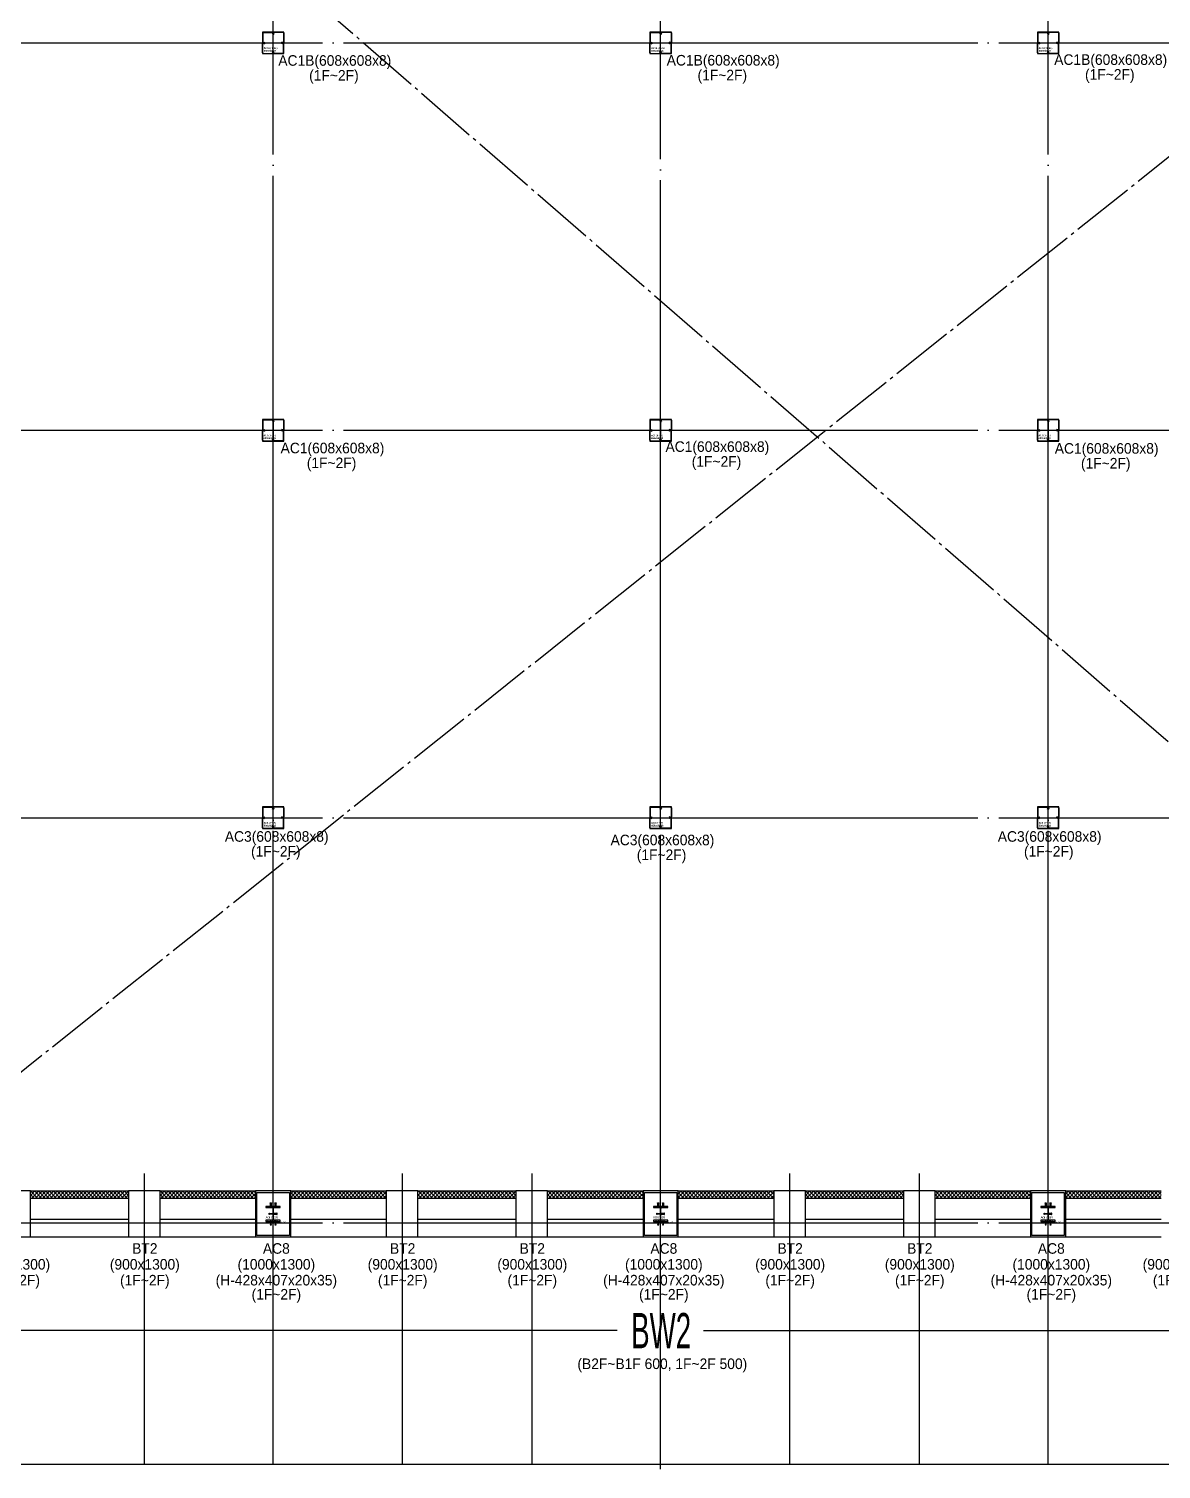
# Model space of a CAD drawing. Header units: millimetres. Extents: x -47382 to 204618, y -51045 to 127155.
# Drawn here: x 84064 to 116210, y -129 to 40771 of the extents above; entities that cross this region are included whole.
import ezdxf
from ezdxf.enums import TextEntityAlignment as Align

# ---------------------------------------------------------------- set-up
doc = ezdxf.new("R2010")
doc.units = ezdxf.units.MM
doc.header["$LTSCALE"] = 300
doc.header["$MEASUREMENT"] = 0
doc.linetypes.add('CEN', pattern=[62, 60, -1, 0, -1])
doc.linetypes.add('STD_SHAFT', pattern=[7.3, 6, -0.5, 0.3, -0.5])
doc.layers.get('0').update_dxf_attribs({"linetype": 'CONTINUOUS'})
doc.layers.get('Defpoints').update_dxf_attribs({"color": 153, "linetype": 'CONTINUOUS'})
for name, color, linetype in [('A-CEN', 1, 'CEN'), ('A-FLOR-OPEN-BELO', 6, 'STD_SHAFT'), ('A-ST-AXIS-CEN', 252, 'CEN'), ('A-ST-COL', 2, 'CONTINUOUS'), ('A-ST-CONC', 2, 'CONTINUOUS'), ('A-WALL-MASN', 3, 'CONTINUOUS'), ('Bound', 9, 'CONTINUOUS'), ('블럭', 5, 'CONTINUOUS')]:
    doc.layers.add(name, color=color, linetype=linetype)
doc.layers.add('Defpoint', color=161, linetype='CONTINUOUS', plot=False)
doc.styles.add('ksm', font='')
doc.styles.add('SH_대대리576', font='NanumGothicBold.ttf')
doc.styles.add('돋움', font='')
doc.styles.get('ksm').set_extended_font_data('Dotum')
doc.styles.get('돋움').set_extended_font_data('Dotum')

# ---------------------------------------------------------------- blocks, each defined once
blk = doc.blocks.new('AC1 (1~2f)')
at = {"layer": 'A-ST-COL'}
for p, q in [((0, 588), (0, 324)), ((8, 588), (8, 324)), ((20, 608), (284, 608)), ((20, 600), (284, 600)), ((295, 584), (282, 553)), ((290, 550), (282, 553)), ((303, 581), (290, 550)), ((305, 581), (318, 550)), ((313, 584), (326, 553)), ((318, 550), (326, 553)), ((588, 608), (324, 608)), ((588, 600), (324, 600)), ((600, 588), (600, 324)), ((608, 588), (608, 324)), ((0, 20), (0, 284)), ((8, 20), (8, 284)), ((20, 8), (284, 8)), ((20, 0), (284, 0)), ((24, 313), (55, 326)), ((24, 295), (55, 282)), ((27, 305), (58, 318)), ((27, 303), (58, 290)), ((58, 318), (55, 326)), ((58, 290), (55, 282)), ((290, 58), (282, 55)), ((295, 24), (282, 55)), ((303, 27), (290, 58)), ((305, 27), (318, 58)), ((313, 24), (326, 55)), ((318, 58), (326, 55)), ((588, 8), (324, 8)), ((588, 0), (324, 0)), ((550, 318), (553, 326)), ((581, 305), (550, 318)), ((581, 303), (550, 290)), ((550, 290), (553, 282)), ((584, 313), (553, 326)), ((584, 295), (553, 282)), ((600, 20), (600, 284)), ((608, 20), (608, 284))]:
    blk.add_line(p, q, dxfattribs=at)
for centre, radius, start, end in [((20, 588), 20, 90, 180), ((20, 588), 12, 90, 180), ((284, 588), 20, 340, 90), ((284, 588), 12, 340, 90), ((324, 588), 20, 90, 200), ((324, 588), 12, 90, 200), ((588, 588), 20, 0, 90), ((588, 588), 12, 0, 90), ((20, 324), 20, 180, 290), ((20, 284), 20, 70, 180), ((20, 20), 20, 180, 270), ((20, 324), 12, 180, 290), ((20, 284), 12, 70, 180), ((20, 20), 12, 180, 270), ((284, 20), 20, 270, 20), ((284, 20), 12, 270, 20), ((324, 20), 20, 160, 270), ((324, 20), 12, 160, 270), ((588, 324), 20, 250, 0), ((588, 284), 20, 0, 110), ((588, 324), 12, 250, 0), ((588, 284), 12, 0, 110), ((588, 20), 20, 270, 0), ((588, 20), 12, 270, 0)]:
    blk.add_arc(centre, radius, start, end, dxfattribs=at)
at = {"layer": 'Bound', "color": 9, "linetype": 'Continuous'}
for p, q in [((608, 608), (0, 608)), ((0, 608), (0, 0)), ((608, 0), (608, 608)), ((0, 0), (608, 0))]:
    blk.add_line(p, q, dxfattribs=at)
at = {"layer": 'Defpoint'}
for p, q in [((304, 608), (304, 0)), ((0, 304), (608, 304))]:
    blk.add_line(p, q, dxfattribs=at)
at = {"layer": 'Defpoint', "linetype": 'Continuous', "style": 'SH_대대리576'}
for s, p in [('AC1 (1~2F)', (31, 159)), ('608x608x8', (31, 78))]:
    blk.add_text(s, height=50, dxfattribs=at).set_placement(p, align=Align.MIDDLE_LEFT)
blk = doc.blocks.new('AC1B(1~2f)')
at = {"layer": 'A-ST-COL'}
for p, q in [((20, 608), (20, 344)), ((28, 608), (28, 344)), ((40, 628), (304, 628)), ((40, 620), (304, 620)), ((315, 604), (302, 573)), ((310, 570), (302, 573)), ((323, 601), (310, 570)), ((325, 601), (338, 570)), ((333, 604), (346, 573)), ((338, 570), (346, 573)), ((608, 628), (344, 628)), ((608, 620), (344, 620)), ((620, 608), (620, 344)), ((628, 608), (628, 344)), ((20, 40), (20, 304)), ((28, 40), (28, 304)), ((40, 28), (304, 28)), ((40, 20), (304, 20)), ((44, 333), (75, 346)), ((44, 315), (75, 302)), ((47, 325), (78, 338)), ((47, 323), (78, 310)), ((78, 338), (75, 346)), ((78, 310), (75, 302)), ((310, 78), (302, 75)), ((315, 44), (302, 75)), ((323, 47), (310, 78)), ((325, 47), (338, 78)), ((333, 44), (346, 75)), ((338, 78), (346, 75)), ((608, 28), (344, 28)), ((608, 20), (344, 20)), ((570, 338), (573, 346)), ((601, 325), (570, 338)), ((601, 323), (570, 310)), ((570, 310), (573, 302)), ((604, 333), (573, 346)), ((604, 315), (573, 302)), ((620, 40), (620, 304)), ((628, 40), (628, 304))]:
    blk.add_line(p, q, dxfattribs=at)
for centre, radius, start, end in [((40, 608), 20, 90, 180), ((40, 608), 12, 90, 180), ((304, 608), 20, 340, 90), ((304, 608), 12, 340, 90), ((344, 608), 20, 90, 200), ((344, 608), 12, 90, 200), ((608, 608), 20, 0, 90), ((608, 608), 12, 0, 90), ((40, 344), 20, 180, 290), ((40, 304), 20, 70, 180), ((40, 40), 20, 180, 270), ((40, 344), 12, 180, 290), ((40, 304), 12, 70, 180), ((40, 40), 12, 180, 270), ((304, 40), 20, 270, 20), ((304, 40), 12, 270, 20), ((344, 40), 20, 160, 270), ((344, 40), 12, 160, 270), ((608, 344), 20, 250, 0), ((608, 304), 20, 0, 110), ((608, 344), 12, 250, 0), ((608, 304), 12, 0, 110), ((608, 40), 20, 270, 0), ((608, 40), 12, 270, 0)]:
    blk.add_arc(centre, radius, start, end, dxfattribs=at)
at = {"layer": 'Bound', "color": 9, "linetype": 'Continuous'}
for p, q in [((628, 628), (20, 628)), ((20, 628), (20, 20)), ((628, 20), (628, 628)), ((20, 20), (628, 20))]:
    blk.add_line(p, q, dxfattribs=at)
at = {"layer": 'Defpoint'}
for p, q in [((324, 0), (324, 648)), ((0, 324), (648, 324))]:
    blk.add_line(p, q, dxfattribs=at)
at = {"layer": 'Defpoint', "linetype": 'Continuous', "style": 'SH_대대리576'}
for s, p in [('AC1B (1~2F)', (59, 178)), ('608x608x8', (59, 97))]:
    blk.add_text(s, height=50, dxfattribs=at).set_placement(p, align=Align.MIDDLE_LEFT)
blk = doc.blocks.new('AC3(1~2f)')
at = {"layer": 'A-ST-COL'}
for p, q in [((20, 608), (20, 344)), ((28, 608), (28, 344)), ((40, 628), (304, 628)), ((40, 620), (304, 620)), ((315, 604), (302, 573)), ((310, 570), (302, 573)), ((323, 601), (310, 570)), ((325, 601), (338, 570)), ((333, 604), (346, 573)), ((338, 570), (346, 573)), ((608, 628), (344, 628)), ((608, 620), (344, 620)), ((620, 608), (620, 344)), ((628, 608), (628, 344)), ((20, 40), (20, 304)), ((28, 40), (28, 304)), ((40, 28), (304, 28)), ((40, 20), (304, 20)), ((44, 333), (75, 346)), ((44, 315), (75, 302)), ((47, 325), (78, 338)), ((47, 323), (78, 310)), ((78, 338), (75, 346)), ((78, 310), (75, 302)), ((310, 78), (302, 75)), ((315, 44), (302, 75)), ((323, 47), (310, 78)), ((325, 47), (338, 78)), ((333, 44), (346, 75)), ((338, 78), (346, 75)), ((608, 28), (344, 28)), ((608, 20), (344, 20)), ((570, 338), (573, 346)), ((601, 325), (570, 338)), ((601, 323), (570, 310)), ((570, 310), (573, 302)), ((604, 333), (573, 346)), ((604, 315), (573, 302)), ((620, 40), (620, 304)), ((628, 40), (628, 304))]:
    blk.add_line(p, q, dxfattribs=at)
for centre, radius, start, end in [((40, 608), 20, 90, 180), ((40, 608), 12, 90, 180), ((304, 608), 20, 340, 90), ((304, 608), 12, 340, 90), ((344, 608), 20, 90, 200), ((344, 608), 12, 90, 200), ((608, 608), 20, 0, 90), ((608, 608), 12, 0, 90), ((40, 344), 20, 180, 290), ((40, 304), 20, 70, 180), ((40, 40), 20, 180, 270), ((40, 344), 12, 180, 290), ((40, 304), 12, 70, 180), ((40, 40), 12, 180, 270), ((304, 40), 20, 270, 20), ((304, 40), 12, 270, 20), ((344, 40), 20, 160, 270), ((344, 40), 12, 160, 270), ((608, 344), 20, 250, 0), ((608, 304), 20, 0, 110), ((608, 344), 12, 250, 0), ((608, 304), 12, 0, 110), ((608, 40), 20, 270, 0), ((608, 40), 12, 270, 0)]:
    blk.add_arc(centre, radius, start, end, dxfattribs=at)
at = {"layer": 'Bound', "color": 9, "linetype": 'Continuous'}
for p, q in [((628, 628), (20, 628)), ((20, 628), (20, 20)), ((628, 20), (628, 628)), ((20, 20), (628, 20))]:
    blk.add_line(p, q, dxfattribs=at)
at = {"layer": 'Defpoint'}
for p, q in [((324, 0), (324, 648)), ((0, 324), (648, 324))]:
    blk.add_line(p, q, dxfattribs=at)
at = {"layer": 'Defpoint', "linetype": 'Continuous', "style": 'SH_대대리576'}
for s, p in [('AC3 (1~2F)', (59, 178)), ('608x608x8', (59, 97))]:
    blk.add_text(s, height=50, dxfattribs=at).set_placement(p, align=Align.MIDDLE_LEFT)
blk = doc.blocks.new('ACT 지상1층구조평면도')
for points in [[(138842, 57556), (137922, 57556), (137922, 58776), (138842, 58776)], [(149842, 57556), (148922, 57556), (148922, 58776), (149842, 58776)], [(160842, 57556), (159922, 57556), (159922, 58776), (160842, 58776)], [(138282, 58157), (138282, 58149), (138272, 58149), (138272, 58184), (138282, 58184), (138282, 58176), (138372, 58176), (138372, 58157)], [(138304, 58470), (138296, 58470), (138296, 58480), (138331, 58480), (138331, 58470), (138323, 58470), (138323, 58380), (138304, 58380)], [(138482, 58157), (138482, 58149), (138492, 58149), (138492, 58184), (138482, 58184), (138482, 58176), (138392, 58176), (138392, 58157)], [(138440, 58470), (138432, 58470), (138432, 58480), (138467, 58480), (138467, 58470), (138459, 58470), (138459, 58380), (138440, 58380)], [(149282, 58157), (149282, 58149), (149272, 58149), (149272, 58184), (149282, 58184), (149282, 58176), (149372, 58176), (149372, 58157)], [(149304, 58470), (149296, 58470), (149296, 58480), (149331, 58480), (149331, 58470), (149323, 58470), (149323, 58380), (149304, 58380)], [(149482, 58157), (149482, 58149), (149492, 58149), (149492, 58184), (149482, 58184), (149482, 58176), (149392, 58176), (149392, 58157)], [(149440, 58470), (149432, 58470), (149432, 58480), (149467, 58480), (149467, 58470), (149459, 58470), (149459, 58380), (149440, 58380)], [(160282, 58157), (160282, 58149), (160272, 58149), (160272, 58184), (160282, 58184), (160282, 58176), (160372, 58176), (160372, 58157)], [(160304, 58470), (160296, 58470), (160296, 58480), (160331, 58480), (160331, 58470), (160323, 58470), (160323, 58380), (160304, 58380)], [(160482, 58157), (160482, 58149), (160492, 58149), (160492, 58184), (160482, 58184), (160482, 58176), (160392, 58176), (160392, 58157)], [(160440, 58470), (160432, 58470), (160432, 58480), (160467, 58480), (160467, 58470), (160459, 58470), (160459, 58380), (160440, 58380)], [(138304, 57862), (138296, 57862), (138296, 57852), (138331, 57852), (138331, 57862), (138323, 57862), (138323, 57952), (138304, 57952)], [(138440, 57862), (138432, 57862), (138432, 57852), (138467, 57852), (138467, 57862), (138459, 57862), (138459, 57952), (138440, 57952)], [(149304, 57862), (149296, 57862), (149296, 57852), (149331, 57852), (149331, 57862), (149323, 57862), (149323, 57952), (149304, 57952)], [(149440, 57862), (149432, 57862), (149432, 57852), (149467, 57852), (149467, 57862), (149459, 57862), (149459, 57952), (149440, 57952)], [(160304, 57862), (160296, 57862), (160296, 57852), (160331, 57852), (160331, 57862), (160323, 57862), (160323, 57952), (160304, 57952)], [(160440, 57862), (160432, 57862), (160432, 57852), (160467, 57852), (160467, 57862), (160459, 57862), (160459, 57952), (160440, 57952)]]:
    blk.add_lwpolyline(points, close=True)
at = {"color": 2, "linetype": 'Continuous'}
for points in [[(138392, 58323, -0.414214), (138414, 58345), (138585, 58345), (138585, 58380), (138178, 58380), (138178, 58345), (138350, 58345, -0.414214), (138372, 58323), (138372, 58009, -0.414214), (138350, 57987), (138178, 57987), (138178, 57952), (138585, 57952), (138585, 57987), (138414, 57987, -0.414214), (138392, 58009)], [(149392, 58323, -0.414214), (149414, 58345), (149585, 58345), (149585, 58380), (149178, 58380), (149178, 58345), (149350, 58345, -0.414214), (149372, 58323), (149372, 58009, -0.414214), (149350, 57987), (149178, 57987), (149178, 57952), (149585, 57952), (149585, 57987), (149414, 57987, -0.414214), (149392, 58009)], [(160392, 58323, -0.414214), (160414, 58345), (160585, 58345), (160585, 58380), (160178, 58380), (160178, 58345), (160350, 58345, -0.414214), (160372, 58323), (160372, 58009, -0.414214), (160350, 57987), (160178, 57987), (160178, 57952), (160585, 57952), (160585, 57987), (160414, 57987, -0.414214), (160392, 58009)]]:
    blk.add_lwpolyline(points, format="xyb", close=True, dxfattribs=at)
at = {"layer": 'A-ST-COL'}
for p, q in [((137882, 58816), (137882, 57516)), ((138882, 57516), (138882, 58816)), ((148882, 58816), (148882, 57516)), ((149882, 57516), (149882, 58816)), ((159882, 58816), (159882, 57516)), ((160882, 57516), (160882, 58816)), ((137882, 57516), (138882, 57516)), ((148882, 57516), (149882, 57516)), ((159882, 57516), (160882, 57516))]:
    blk.add_line(p, q, dxfattribs=at)
for points in [[(130592, 57516), (131492, 57516), (131492, 58816), (130592, 58816)], [(134272, 57516), (135172, 57516), (135172, 58816), (134272, 58816)], [(137882, 57516), (138882, 57516), (138882, 58816), (137882, 58816)], [(137882, 57516), (138882, 57516), (138882, 58816), (137882, 58816)], [(141592, 57516), (142492, 57516), (142492, 58816), (141592, 58816)], [(145272, 57516), (146172, 57516), (146172, 58816), (145272, 58816)], [(148882, 57516), (149882, 57516), (149882, 58816), (148882, 58816)], [(148882, 57516), (149882, 57516), (149882, 58816), (148882, 58816)], [(152592, 57516), (153492, 57516), (153492, 58816), (152592, 58816)], [(156272, 57516), (157172, 57516), (157172, 58816), (156272, 58816)], [(159882, 57516), (160882, 57516), (160882, 58816), (159882, 58816)], [(159882, 57516), (160882, 57516), (160882, 58816), (159882, 58816)]]:
    blk.add_lwpolyline(points, close=True, dxfattribs=at)
at = {"layer": 'Defpoint'}
blk.add_lwpolyline([(189382, 51045), (47382, 51045), (47382, 150416), (189382, 150416)], close=True, dxfattribs=at)
for name, p in [('AC1B(1~2f)', (138058, 91092)), ('AC1B(1~2f)', (149058, 91092)), ('AC1B(1~2f)', (160058, 91092)), ('AC1 (1~2f)', (138078, 80112)), ('AC1 (1~2f)', (149078, 80112)), ('AC1 (1~2f)', (160078, 80112)), ('AC3(1~2f)', (138058, 69092)), ('AC3(1~2f)', (149058, 69092)), ('AC3(1~2f)', (160058, 69092))]:
    blk.add_blockref(name, p)
at = {"layer": 'Defpoint', "linetype": 'Continuous', "style": 'SH_대대리576'}
for s, p in [('AC8 (1~2F)', (138172, 58067)), ('AC8 (1~2F)', (149172, 58067)), ('AC8 (1~2F)', (160172, 58067)), ('1000x1300', (138172, 57990)), ('H-428x407x20x35', (138172, 57916)), ('1000x1300', (149172, 57990)), ('H-428x407x20x35', (149172, 57916)), ('1000x1300', (160172, 57990)), ('H-428x407x20x35', (160172, 57916))]:
    blk.add_text(s, height=50, dxfattribs=at).set_placement(p, align=Align.MIDDLE_LEFT)

msp = doc.modelspace()

# ---------------------------------------------------------------- hatches: boundary and pattern name
at = {"layer": '블럭', "transparency": 33554687}
h = msp.add_hatch(dxfattribs=at)
h.set_pattern_fill('ANSI37', color=256, scale=600)
h.set_pattern_definition([(45, (52410, -10800), (-53.03301, 53.03301), []), (135, (52410, -10800), (-53.03301, -53.03301), [])])
h.paths.add_polyline_path([(86890, 7771), (84110, 7771), (84110, 7571), (86890, 7571)])
h = msp.add_hatch(dxfattribs=at)
h.set_pattern_fill('ANSI37', color=256, scale=600)
h.set_pattern_definition([(45, (56090, -10800), (-53.03301, 53.03301), []), (135, (56090, -10800), (-53.03301, -53.03301), [])])
h.paths.add_polyline_path([(90500, 7771), (87790, 7771), (87790, 7571), (90500, 7571)])
h = msp.add_hatch(dxfattribs=at)
h.set_pattern_fill('ANSI37', color=256, scale=600)
h.set_pattern_definition([(45, (59750, -10800), (-53.03301, 53.03301), []), (135, (59750, -10800), (-53.03301, -53.03301), [])])
h.paths.add_polyline_path([(94210, 7771), (91500, 7771), (91500, 7571), (94210, 7571)])
h = msp.add_hatch(dxfattribs=at)
h.set_pattern_fill('ANSI37', color=256, scale=600)
h.set_pattern_definition([(45, (63410, -10800), (-53.03301, 53.03301), []), (135, (63410, -10800), (-53.03301, -53.03301), [])])
h.paths.add_polyline_path([(97890, 7771), (95110, 7771), (95110, 7571), (97890, 7571)])
h = msp.add_hatch(dxfattribs=at)
h.set_pattern_fill('ANSI37', color=256, scale=600)
h.set_pattern_definition([(45, (67090, -10800), (-53.03301, 53.03301), []), (135, (67090, -10800), (-53.03301, -53.03301), [])])
h.paths.add_polyline_path([(101500, 7771), (98790, 7771), (98790, 7571), (101500, 7571)])
h = msp.add_hatch(dxfattribs=at)
h.set_pattern_fill('ANSI37', color=256, scale=600)
h.set_pattern_definition([(45, (70750, -10800), (-53.03301, 53.03301), []), (135, (70750, -10800), (-53.03301, -53.03301), [])])
h.paths.add_polyline_path([(105210, 7771), (102500, 7771), (102500, 7571), (105210, 7571)])
h = msp.add_hatch(dxfattribs=at)
h.set_pattern_fill('ANSI37', color=256, scale=600)
h.set_pattern_definition([(45, (74410, -10800), (-53.03301, 53.03301), []), (135, (74410, -10800), (-53.03301, -53.03301), [])])
h.paths.add_polyline_path([(108890, 7771), (106110, 7771), (106110, 7571), (108890, 7571)])
h = msp.add_hatch(dxfattribs=at)
h.set_pattern_fill('ANSI37', color=256, scale=600)
h.set_pattern_definition([(45, (78090, -10800), (-53.03301, 53.03301), []), (135, (78090, -10800), (-53.03301, -53.03301), [])])
h.paths.add_polyline_path([(112500, 7771), (109790, 7771), (109790, 7571), (112500, 7571)])
h = msp.add_hatch(dxfattribs=at)
h.set_pattern_fill('ANSI37', color=256, scale=600)
h.set_pattern_definition([(45, (81750, -10800), (-53.03301, 53.03301), []), (135, (81750, -10800), (-53.03301, -53.03301), [])])
h.paths.add_polyline_path([(116210, 7771), (113500, 7771), (113500, 7571), (116210, 7571)])

# ---------------------------------------------------------------- linework, layer by layer
at = {"layer": 'A-CEN'}
for p, q in [((87340, 8271), (87340, 0)), ((94660, 8271), (94660, 0)), ((98340, 8271), (98340, 0)), ((105660, 8271), (105660, 0)), ((109340, 8271), (109340, 0))]:
    msp.add_line(p, q, dxfattribs=at)
at = {"layer": 'A-FLOR-OPEN-BELO'}
for p, q in [((79600, 7771), (134773, 51771)), ((80329, 51871), (131100, 7771))]:
    msp.add_line(p, q, dxfattribs=at)
at = {"layer": 'A-ST-AXIS-CEN'}
for p, q in [((91000, 0), (91000, 99371)), ((102000, -129), (102000, 99371)), ((113000, 0), (113000, 99371)), ((0, 40371), (142000, 40371)), ((0, 29371), (142000, 29371)), ((0, 18371), (142000, 18371)), ((0, 6871), (142000, 6871))]:
    msp.add_line(p, q, dxfattribs=at)
at = {"layer": 'A-ST-CONC'}
for p, q in [((84110, 6971), (86890, 6971)), ((87790, 6971), (90500, 6971)), ((91500, 6971), (94210, 6971)), ((95110, 6971), (97890, 6971)), ((98790, 6971), (101500, 6971)), ((102500, 6971), (105210, 6971)), ((106110, 6971), (108890, 6971)), ((109790, 6971), (112500, 6971)), ((113500, 6971), (116210, 6971)), ((84110, 6471), (86890, 6471)), ((87790, 6471), (90550, 6471)), ((91450, 6471), (94210, 6471)), ((95110, 6471), (97890, 6471)), ((98790, 6471), (101550, 6471)), ((102450, 6471), (105210, 6471)), ((106110, 6471), (108890, 6471)), ((109790, 6471), (112550, 6471)), ((113450, 6471), (116210, 6471))]:
    msp.add_line(p, q, dxfattribs=at)
at = {"layer": 'A-WALL-MASN'}
for p, q in [((84110, 7771), (86890, 7771)), ((87790, 7771), (90500, 7771)), ((91500, 7771), (94210, 7771)), ((95110, 7771), (97890, 7771)), ((98790, 7771), (101500, 7771)), ((102500, 7771), (105210, 7771)), ((106110, 7771), (108890, 7771)), ((109790, 7771), (112500, 7771)), ((113500, 7771), (116210, 7771)), ((84110, 7571), (86890, 7571)), ((87790, 7571), (90500, 7571)), ((91500, 7571), (94210, 7571)), ((95110, 7571), (97890, 7571)), ((98790, 7571), (101500, 7571)), ((102500, 7571), (105210, 7571)), ((106110, 7571), (108890, 7571)), ((109790, 7571), (112500, 7571)), ((113500, 7571), (116210, 7571))]:
    msp.add_line(p, q, dxfattribs=at)
at = {"layer": 'Defpoint'}
msp.add_lwpolyline([(142000, 0), (0, 0), (0, 99371), (142000, 99371)], close=True, dxfattribs=at)
at = {"layer": 'Defpoints'}
for points in [[(100763, 3805), (81400, 3805), (80400, 6471)], [(103220, 3813), (123400, 3813), (124400, 6479)]]:
    msp.add_lwpolyline(points, dxfattribs=at)

# ---------------------------------------------------------------- block references
msp.add_blockref('ACT 지상1층구조평면도', (-47382, -51045))

# ---------------------------------------------------------------- texts
at = {"layer": 'Defpoints', "linetype": 'Continuous', "style": '돋움'}
for s, p in [('AC1B(608x608x8)', (92750, 39632)), ('AC1B(608x608x8)', (103776, 39639)), ('AC1B(608x608x8)', (114777, 39657)), ('(1F~2F)', (92725, 39211)), ('(1F~2F)', (103751, 39218)), ('(1F~2F)', (114751, 39237)), ('AC1(608x608x8)', (103611, 28668)), ('AC1(608x608x8)', (92684, 28628)), ('(1F~2F)', (103586, 28247)), ('AC1(608x608x8)', (114662, 28617)), ('(1F~2F)', (92658, 28207)), ('(1F~2F)', (114636, 28196)), ('AC3(608x608x8)', (91101, 17598)), ('AC3(608x608x8)', (113044, 17598)), ('AC3(608x608x8)', (102052, 17498)), ('(1F~2F)', (91075, 17178)), ('(1F~2F)', (102026, 17078)), ('(1F~2F)', (113018, 17178)), ('BT2', (87357, 5899)), ('AC8', (91091, 5899)), ('BT2', (94677, 5899)), ('BT2', (98357, 5899)), ('AC8', (102091, 5899)), ('BT2', (105677, 5899)), ('BT2', (109357, 5899)), ('AC8', (113091, 5899)), ('(900x1300)', (83677, 5449)), ('(900x1300)', (87357, 5449)), ('(1000x1300)', (91091, 5449)), ('(900x1300)', (94677, 5449)), ('(900x1300)', (98357, 5449)), ('(1000x1300)', (102091, 5449)), ('(900x1300)', (105677, 5449)), ('(900x1300)', (109357, 5449)), ('(1000x1300)', (113091, 5449)), ('(900x1300)', (116677, 5449)), ('(1F~2F)', (83677, 4999)), ('(1F~2F)', (87357, 4999)), ('(H-428x407x20x35)', (91091, 4999)), ('(1F~2F)', (94677, 4999)), ('(1F~2F)', (98357, 4999)), ('(H-428x407x20x35)', (102091, 4999)), ('(1F~2F)', (105677, 4999)), ('(1F~2F)', (109357, 4999)), ('(H-428x407x20x35)', (113091, 4999)), ('(1F~2F)', (116677, 4999)), ('(1F~2F)', (91091, 4599)), ('(1F~2F)', (102091, 4599)), ('(1F~2F)', (113091, 4599))]:
    msp.add_text(s, height=300, dxfattribs=at).set_placement(p, align=Align.BOTTOM_CENTER)
at = {"layer": 'Defpoints', "style": 'ksm', "width": 0.6}
msp.add_text('BW2', height=1000, dxfattribs=at).set_placement((102015, 3806), align=Align.MIDDLE_CENTER)
at = {"layer": 'Defpoints', "linetype": 'Continuous', "style": '돋움'}
msp.add_text('(B2F~B1F 600, 1F~2F 500)', height=300, dxfattribs=at).set_placement((102048, 2865), align=Align.MIDDLE_CENTER)

doc.saveas('drawing.dxf')
